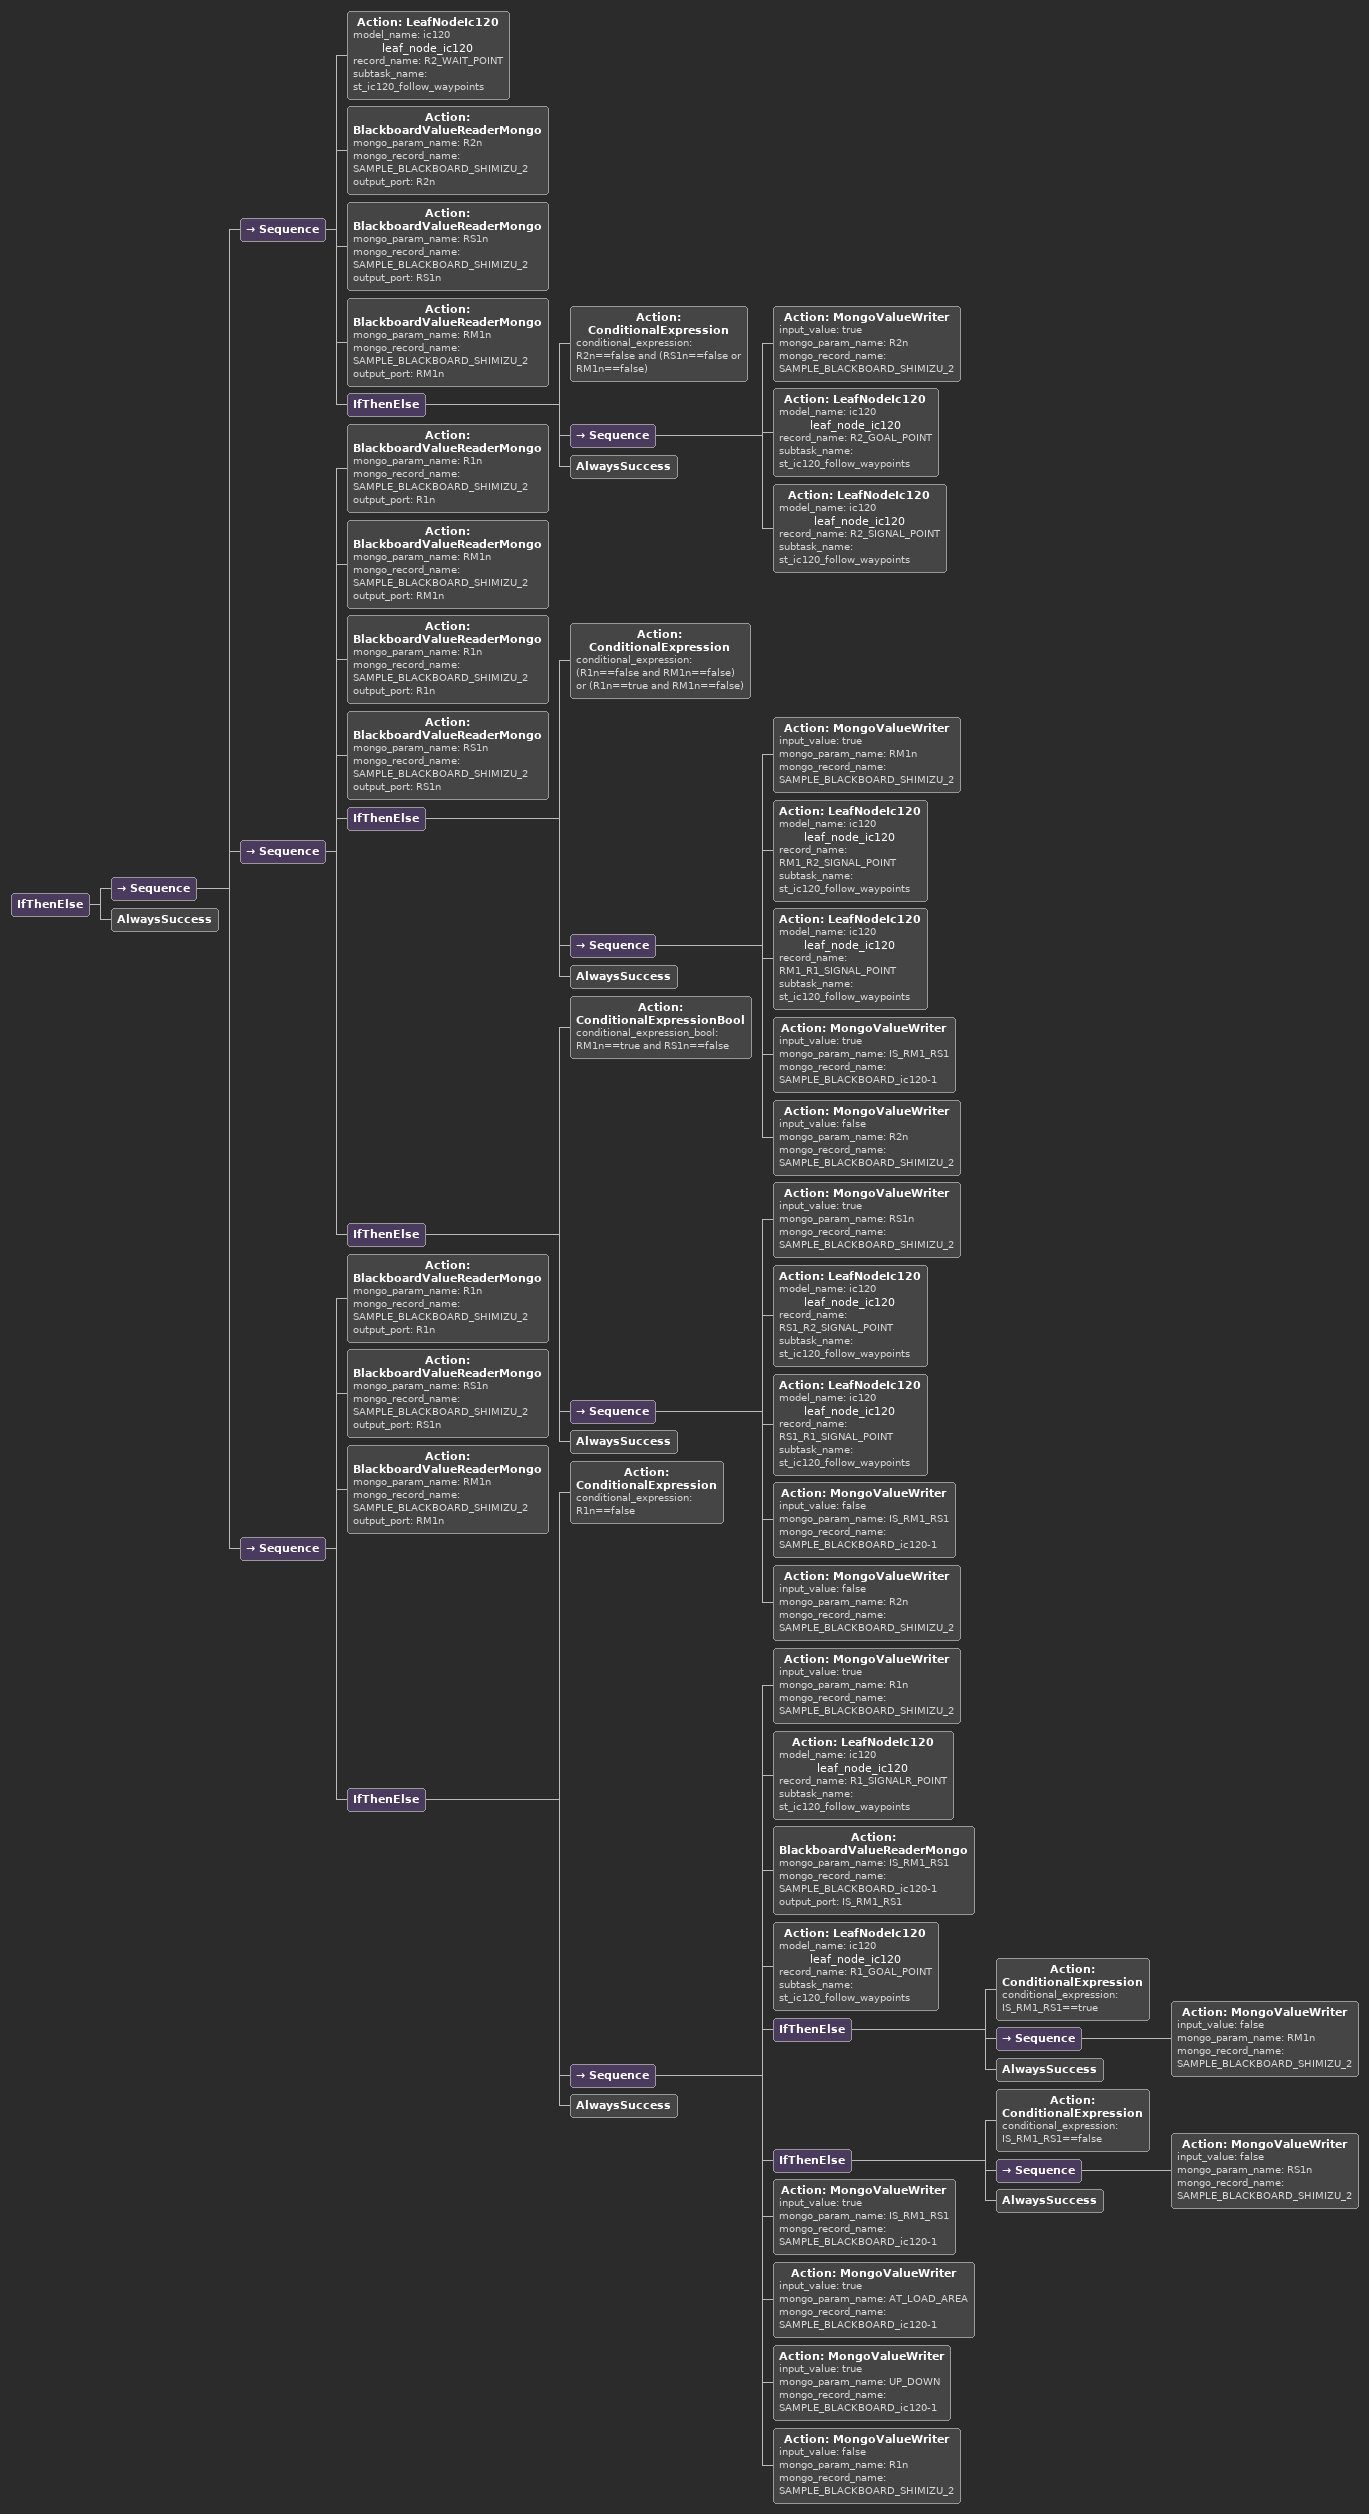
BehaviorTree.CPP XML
<IfThenElse>
                                    <Sequence>
                                        <Sequence>
                                            <Action ID="LeafNodeIc120" model_name="ic120" name="leaf_node_ic120" record_name="R2_WAIT_POINT" subtask_name="st_ic120_follow_waypoints"/>
                                            <Action ID="BlackboardValueReaderMongo" mongo_param_name="R2n" mongo_record_name="SAMPLE_BLACKBOARD_SHIMIZU_2" output_port="R2n"/>
                                            <Action ID="BlackboardValueReaderMongo" mongo_param_name="RS1n" mongo_record_name="SAMPLE_BLACKBOARD_SHIMIZU_2" output_port="RS1n"/>
                                            <Action ID="BlackboardValueReaderMongo" mongo_param_name="RM1n" mongo_record_name="SAMPLE_BLACKBOARD_SHIMIZU_2" output_port="RM1n"/>
                                            <IfThenElse>
                                                <Action ID="ConditionalExpression" conditional_expression="R2n==false and 
(RS1n==false or RM1n==false)
"/>
                                                <Sequence>
                                                    <Action ID="MongoValueWriter" input_value="true" mongo_param_name="R2n" mongo_record_name="SAMPLE_BLACKBOARD_SHIMIZU_2"/>
                                                    <Action ID="LeafNodeIc120" model_name="ic120" name="leaf_node_ic120" record_name="R2_GOAL_POINT" subtask_name="st_ic120_follow_waypoints"/>
                                                    <Action ID="LeafNodeIc120" model_name="ic120" name="leaf_node_ic120" record_name="R2_SIGNAL_POINT" subtask_name="st_ic120_follow_waypoints"/>
                                                </Sequence>
                                                <AlwaysSuccess/>
                                            </IfThenElse>
                                        </Sequence>
                                        <Sequence>
                                            <Action ID="BlackboardValueReaderMongo" mongo_param_name="R1n" mongo_record_name="SAMPLE_BLACKBOARD_SHIMIZU_2" output_port="R1n"/>
                                            <Action ID="BlackboardValueReaderMongo" mongo_param_name="RM1n" mongo_record_name="SAMPLE_BLACKBOARD_SHIMIZU_2" output_port="RM1n"/>
                                            <Action ID="BlackboardValueReaderMongo" mongo_param_name="R1n" mongo_record_name="SAMPLE_BLACKBOARD_SHIMIZU_2" output_port="R1n"/>
                                            <Action ID="BlackboardValueReaderMongo" mongo_param_name="RS1n" mongo_record_name="SAMPLE_BLACKBOARD_SHIMIZU_2" output_port="RS1n"/>
                                            <IfThenElse>
                                                <Action ID="ConditionalExpression" conditional_expression="(R1n==false and RM1n==false) or (R1n==true and RM1n==false)"/>
                                                <Sequence>
                                                    <Action ID="MongoValueWriter" input_value="true" mongo_param_name="RM1n" mongo_record_name="SAMPLE_BLACKBOARD_SHIMIZU_2"/>
                                                    <Action ID="LeafNodeIc120" model_name="ic120" name="leaf_node_ic120" record_name="RM1_R2_SIGNAL_POINT" subtask_name="st_ic120_follow_waypoints"/>
                                                    <Action ID="LeafNodeIc120" model_name="ic120" name="leaf_node_ic120" record_name="RM1_R1_SIGNAL_POINT" subtask_name="st_ic120_follow_waypoints"/>
                                                    <Action ID="MongoValueWriter" input_value="true" mongo_param_name="IS_RM1_RS1" mongo_record_name="SAMPLE_BLACKBOARD_ic120-1"/>
                                                    <Action ID="MongoValueWriter" input_value="false" mongo_param_name="R2n" mongo_record_name="SAMPLE_BLACKBOARD_SHIMIZU_2"/>
                                                </Sequence>
                                                <AlwaysSuccess/>
                                            </IfThenElse>
                                            <IfThenElse>
                                                <Action ID="ConditionalExpressionBool" conditional_expression_bool="RM1n==true and RS1n==false"/>
                                                <Sequence>
                                                    <Action ID="MongoValueWriter" input_value="true" mongo_param_name="RS1n" mongo_record_name="SAMPLE_BLACKBOARD_SHIMIZU_2"/>
                                                    <Action ID="LeafNodeIc120" model_name="ic120" name="leaf_node_ic120" record_name="RS1_R2_SIGNAL_POINT" subtask_name="st_ic120_follow_waypoints"/>
                                                    <Action ID="LeafNodeIc120" model_name="ic120" name="leaf_node_ic120" record_name="RS1_R1_SIGNAL_POINT" subtask_name="st_ic120_follow_waypoints"/>
                                                    <Action ID="MongoValueWriter" input_value="false" mongo_param_name="IS_RM1_RS1" mongo_record_name="SAMPLE_BLACKBOARD_ic120-1"/>
                                                    <Action ID="MongoValueWriter" input_value="false" mongo_param_name="R2n" mongo_record_name="SAMPLE_BLACKBOARD_SHIMIZU_2"/>
                                                </Sequence>
                                                <AlwaysSuccess/>
                                            </IfThenElse>
                                        </Sequence>
                                        <Sequence>
                                            <Action ID="BlackboardValueReaderMongo" mongo_param_name="R1n" mongo_record_name="SAMPLE_BLACKBOARD_SHIMIZU_2" output_port="R1n"/>
                                            <Action ID="BlackboardValueReaderMongo" mongo_param_name="RS1n" mongo_record_name="SAMPLE_BLACKBOARD_SHIMIZU_2" output_port="RS1n"/>
                                            <Action ID="BlackboardValueReaderMongo" mongo_param_name="RM1n" mongo_record_name="SAMPLE_BLACKBOARD_SHIMIZU_2" output_port="RM1n"/>
                                            <IfThenElse>
                                                <Action ID="ConditionalExpression" conditional_expression="R1n==false"/>
                                                <Sequence>
                                                    <Action ID="MongoValueWriter" input_value="true" mongo_param_name="R1n" mongo_record_name="SAMPLE_BLACKBOARD_SHIMIZU_2"/>
                                                    <Action ID="LeafNodeIc120" model_name="ic120" name="leaf_node_ic120" record_name="R1_SIGNALR_POINT" subtask_name="st_ic120_follow_waypoints"/>
                                                    <Action ID="BlackboardValueReaderMongo" mongo_param_name="IS_RM1_RS1" mongo_record_name="SAMPLE_BLACKBOARD_ic120-1" output_port="IS_RM1_RS1"/>
                                                    <Action ID="LeafNodeIc120" model_name="ic120" name="leaf_node_ic120" record_name="R1_GOAL_POINT" subtask_name="st_ic120_follow_waypoints"/>
                                                    <IfThenElse>
                                                        <Action ID="ConditionalExpression" conditional_expression="IS_RM1_RS1==true"/>
                                                        <Sequence>
                                                            <Action ID="MongoValueWriter" input_value="false" mongo_param_name="RM1n" mongo_record_name="SAMPLE_BLACKBOARD_SHIMIZU_2"/>
                                                        </Sequence>
                                                        <AlwaysSuccess/>
                                                    </IfThenElse>
                                                    <IfThenElse>
                                                        <Action ID="ConditionalExpression" conditional_expression="IS_RM1_RS1==false"/>
                                                        <Sequence>
                                                            <Action ID="MongoValueWriter" input_value="false" mongo_param_name="RS1n" mongo_record_name="SAMPLE_BLACKBOARD_SHIMIZU_2"/>
                                                        </Sequence>
                                                        <AlwaysSuccess/>
                                                    </IfThenElse>
                                                    <Action ID="MongoValueWriter" input_value="true" mongo_param_name="IS_RM1_RS1" mongo_record_name="SAMPLE_BLACKBOARD_ic120-1"/>
                                                    <Action ID="MongoValueWriter" input_value="true" mongo_param_name="AT_LOAD_AREA" mongo_record_name="SAMPLE_BLACKBOARD_ic120-1"/>
                                                    <Action ID="MongoValueWriter" input_value="true" mongo_param_name="UP_DOWN" mongo_record_name="SAMPLE_BLACKBOARD_ic120-1"/>
                                                    <Action ID="MongoValueWriter" input_value="false" mongo_param_name="R1n" mongo_record_name="SAMPLE_BLACKBOARD_SHIMIZU_2"/>
                                                </Sequence>
                                                <AlwaysSuccess/>
                                            </IfThenElse>
                                        </Sequence>
                                    </Sequence>
                                    <AlwaysSuccess/>
                                </IfThenElse>
